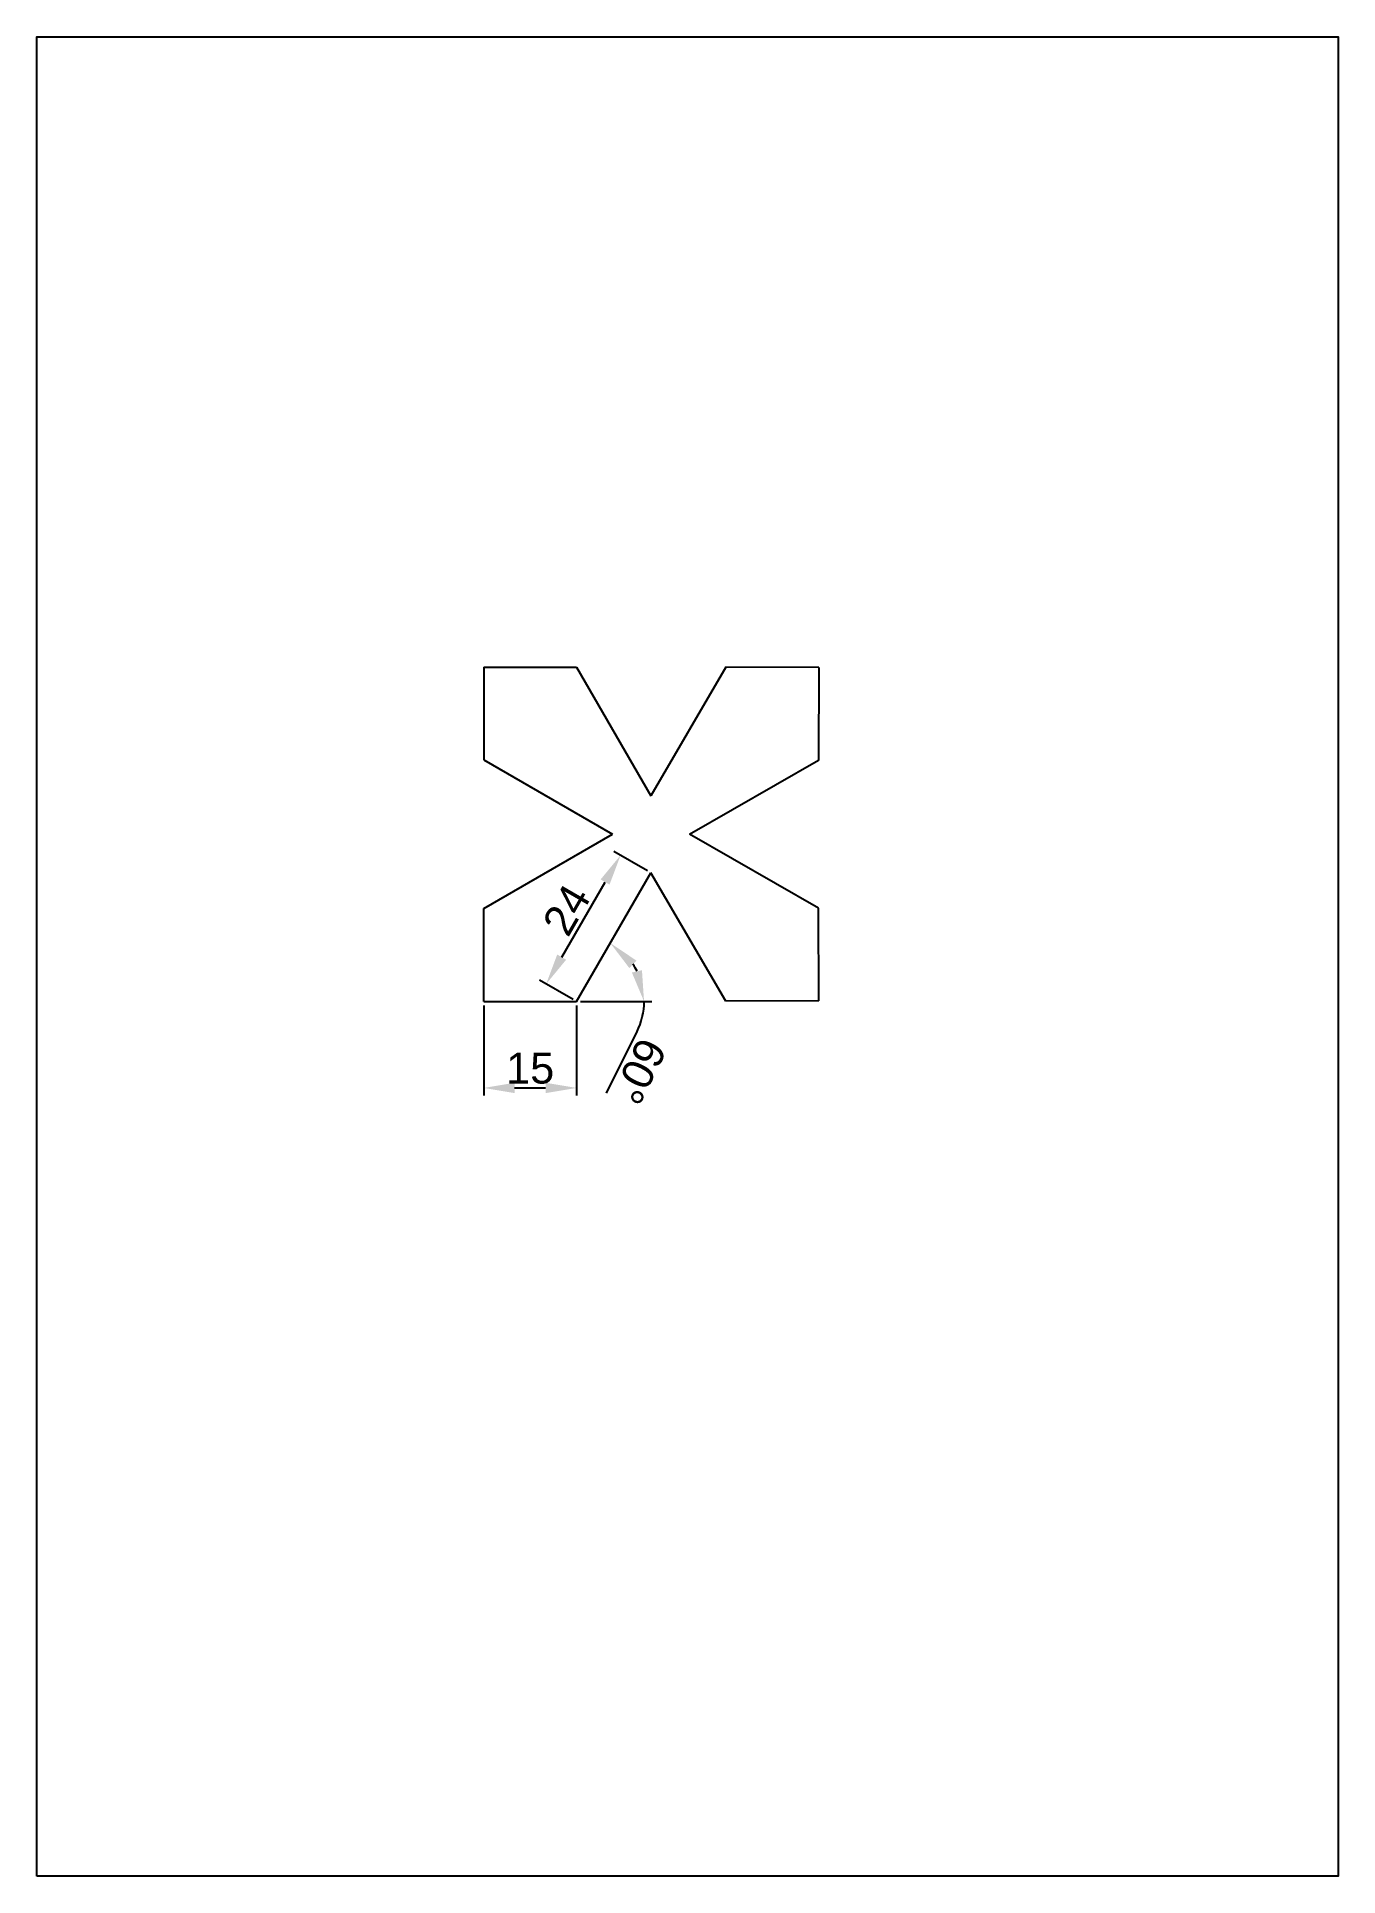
# Model space of a CAD drawing. Header units: millimetres. Extents: x 0 to 210, y 0 to 297.
import ezdxf

# ---------------------------------------------------------------- set-up
doc = ezdxf.new("R2010")
doc.units = ezdxf.units.MM
doc.styles.get("Standard").update_dxf_attribs({"font": 'arial.ttf'})
doc.dimstyles.new('gk', dxfattribs={"dimtxt": 5, "dimasz": 5, "dimexe": 1.25, "dimexo": 0.625, "dimtad": 1, "dimdec": 0, "dimtxsty": 'Standard', "dimcen": 0, "dimclrd": 2, "dimclre": 2, "dimclrt": 2, "dimadec": 0, "dimazin": 0, "dimtfac": 1, "dimtdec": 0, "dimtmove": 0, "dimatfit": 3, "dimfxl": 1, "dimarcsym": 0})

# ---------------------------------------------------------------- blocks, each defined once
blk = doc.blocks.new('*D2')
at = {"color": 2, "lineweight": -2, "transparency": 16777216}
for p, q in [((72.11, 140.61), (72.11, 126.03)), ((87.11, 140.61), (87.11, 126.03)), ((77.11, 127.28), (82.11, 127.28))]:
    blk.add_line(p, q, dxfattribs=at)
at = {"color": 2, "transparency": 16777216}
for points in [[(77.11, 128.11), (77.11, 126.44), (72.11, 127.28)], [(82.11, 128.11), (82.11, 126.44), (87.11, 127.28)]]:
    blk.add_solid(points, dxfattribs=at)
at = {"layer": 'Defpoints', "color": 0, "transparency": 16777216}
for p in [(72.11, 141.24), (87.11, 141.24), (87.11, 127.28)]:
    blk.add_point(p, dxfattribs=at)
at = {"color": 2, "transparency": 16777216, "insert": (79.61, 130.45), "char_height": 5, "attachment_point": 5}
blk.add_mtext('15', dxfattribs=at)
blk = doc.blocks.new('*D3')
at = {"color": 2, "lineweight": -2, "transparency": 16777216}
for p, q in [((98.56, 162.33), (93.11, 165.48)), ((84.7, 148.4), (91.7, 160.52)), ((86.56, 141.55), (81.11, 144.69))]:
    blk.add_line(p, q, dxfattribs=at)
at = {"color": 2, "transparency": 16777216}
for points in [[(90.98, 160.94), (92.42, 160.11), (94.2, 164.85)], [(83.98, 148.82), (85.42, 147.98), (82.2, 144.07)]]:
    blk.add_solid(points, dxfattribs=at)
at = {"layer": 'Defpoints', "color": 0, "transparency": 16777216}
for p in [(94.2, 164.85), (99.11, 162.02), (87.11, 141.24)]:
    blk.add_point(p, dxfattribs=at)
at = {"color": 2, "transparency": 16777216, "insert": (85.48, 156.03), "char_height": 5, "attachment_point": 5, "rotation": 60}
blk.add_mtext('24', dxfattribs=at)
blk = doc.blocks.new('*D7')
at = {"color": 2, "lineweight": -2, "transparency": 16777216}
for p, q in [((87.73, 141.24), (99.24, 141.24)), ((96.84, 136.37), (91.89, 126.45))]:
    blk.add_line(p, q, dxfattribs=at)
for start, end in [(26.5519, 33.4481), (333.4481, 360)]:
    blk.add_arc((87.11, 141.24), 10.89, start, end, dxfattribs=at)
at = {"color": 2, "transparency": 16777216}
for points in [[(95.62, 146.63), (96.76, 147.84), (92.55, 150.66)], [(97.65, 146.29), (96.03, 145.91), (97.99, 141.24)]]:
    blk.add_solid(points, dxfattribs=at)
at = {"layer": 'Defpoints', "color": 0, "transparency": 16777216}
for p in [(99.11, 162.02), (95.44, 148.23), (72.11, 141.24), (87.11, 141.24), (87.11, 141.24)]:
    blk.add_point(p, dxfattribs=at)
at = {"color": 2, "transparency": 16777216, "insert": (97.21, 129.99), "char_height": 5, "attachment_point": 5, "rotation": 243.4481}
blk.add_mtext('60°', dxfattribs=at)

msp = doc.modelspace()

# ---------------------------------------------------------------- linework, layer by layer
for p, q in [((72.11, 195.24), (87.11, 195.24)), ((72.11, 195.24), (72.11, 180.24)), ((87.11, 195.24), (99.11, 174.45)), ((111.17, 195.2), (99.11, 174.45)), ((126.17, 195.15), (111.17, 195.2)), ((126.17, 195.15), (126.12, 180.15)), ((72.11, 180.24), (92.89, 168.24)), ((126.12, 180.15), (105.3, 168.22)), ((72.11, 156.24), (92.89, 168.24)), ((126.12, 156.32), (105.3, 168.26)), ((87.11, 141.24), (99.11, 162.02)), ((111.17, 141.27), (99.11, 162.02)), ((72.11, 141.24), (72.11, 156.24)), ((126.17, 141.32), (126.12, 156.32)), ((72.11, 141.24), (87.11, 141.24)), ((126.17, 141.32), (111.17, 141.27))]:
    msp.add_line(p, q)
msp.add_lwpolyline([(0, 0), (0, 297), (210, 297), (210, 0), (0, 0)], close=True)

# ---------------------------------------------------------------- dimensions: what is measured, and where the dimension line sits
dim = msp.add_aligned_dim(p1=(87.11, 141.24), p2=(99.11, 162.02), distance=5.67, dimstyle='gk')
dim.commit()
dim.dimension.update_dxf_attribs({"geometry": '*D3', "text_midpoint": (85.48, 156.03)})
dim = msp.add_angular_dim_2l(base=(95.44, 148.23), line1=((72.11, 141.24), (87.11, 141.24)), line2=((87.11, 141.24), (99.11, 162.02)), dimstyle='gk')
dim.commit()
dim.dimension.update_dxf_attribs({"geometry": '*D7', "text_midpoint": (97.21, 129.99)})
dim = msp.add_linear_dim(base=(87.11, 127.28), p1=(72.11, 141.24), p2=(87.11, 141.24), dimstyle='gk')
dim.commit()
dim.dimension.update_dxf_attribs({"geometry": '*D2', "text_midpoint": (79.61, 130.45)})

doc.saveas('drawing.dxf')
